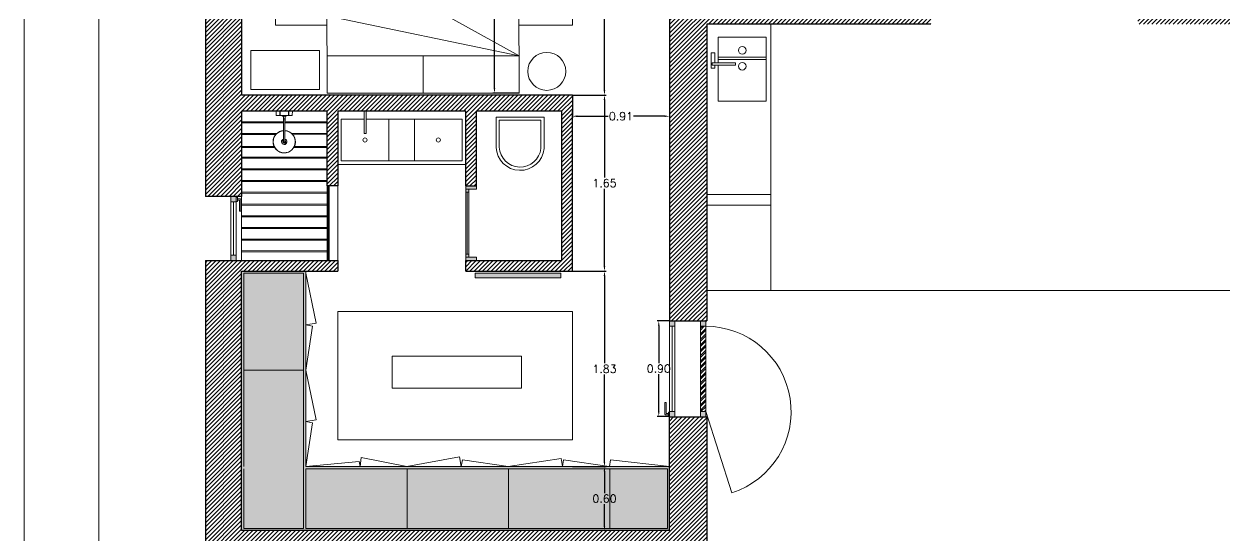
# Model space of a CAD drawing. Header units: millimetres. Extents: x 51 to 284, y 32 to 237.
# Drawn here: x 167.5 to 178.76, y 70.1 to 74.9 of the extents above; entities that cross this region are included whole.
import ezdxf

# ---------------------------------------------------------------- set-up
doc = ezdxf.new("R2010")
doc.units = ezdxf.units.MM
doc.linetypes.add('CENTER2', pattern=[1.125, 0.75, -0.125, 0.125, -0.125])
doc.linetypes.add('Continua', pattern=[0])
for name, color, linetype, lineweight in [('A_Nsc02', 5, 'Continuous', 9), ('A_Sec02', 2, 'Continuous', 20), ('detalle', 6, 'Continuous', 5), ('FUSTERIA', 2, 'Continuous', 15), ('MUR', 5, 'Continuous', 25), ('PROYECTADO', 1, 'Continuous', 18), ('somb. Muro', 251, 'Continuous', 15), ('sombreado', 253, 'Continuous', 13)]:
    doc.layers.add(name, color=color, linetype=linetype, lineweight=lineweight)
doc.layers.add('SS_VEGETACION', color=7, linetype='Continuous', true_color=0x8ba14f)
doc.styles.add('ROMANS', font='romans.shx')
doc.dimstyles.new('martacota1', dxfattribs={"dimscale": 0.3, "dimtxt": 0.15, "dimasz": 0.15, "dimexe": 0.05, "dimexo": 0, "dimgap": 0.05, "dimtad": 0, "dimtih": 1, "dimtoh": 1, "dimzin": 0, "dimdsep": 46, "dimtxsty": 'ROMANS', "dimcen": 0.05, "dimclrt": 7, "dimadec": 0, "dimazin": 0, "dimtfac": 0.1, "dimtix": 1, "dimtmove": 1, "dimatfit": 3, "dimfxl": 1, "dimtolj": 1, "dimtzin": 1, "dimarcsym": 0})
pattern_1 = [(45, (34.16921, 48.76775), (-0.01998107, 0.01998107), [])]

# ---------------------------------------------------------------- blocks, each defined once
blk = doc.blocks.new('GRIFO DUCHA')
for p, q in [((-0.075, 0.001), (-0.075, 0.039)), ((-0.074, 0.04), (-0.0417, 0.04)), ((-0.074, 0), (-0.0417, 0)), ((-0.0415, 0.0398), (-0.0415, 0.0002)), ((-0.0415, 0.039), (-0.04, 0.039)), ((-0.0415, 0.001), (-0.04, 0.001)), ((-0.04, 0), (-0.04, 0.04)), ((-0.04, 0.04), (-0.012, 0.04)), ((-0.04, 0), (0.04, 0)), ((-0.012, 0.04), (0.04, 0.04)), ((0.04, 0.04), (0.04, 0)), ((0.0415, 0.039), (0.04, 0.039)), ((0.0415, 0.001), (0.04, 0.001)), ((0.0415, 0.0002), (0.0415, 0.0398)), ((0.074, 0.04), (0.0417, 0.04)), ((0.074, 0), (0.0417, 0)), ((0.075, 0.039), (0.075, 0.001))]:
    blk.add_line(p, q)
for centre, radius, start, end in [((-0.074, 0.039), 0.001, 90, 180), ((-0.074, 0.001), 0.001, 180, 270), ((-0.0417, 0.0398), 0.0002, 0, 90), ((-0.0417, 0.0002), 0.0002, 270, 0), ((0.0417, 0.0398), 0.0002, 90, 180), ((0.0417, 0.0002), 0.0002, 180, 270), ((0.074, 0.039), 0.001, 0, 90), ((0.074, 0.001), 0.001, 270, 0)]:
    blk.add_arc(centre, radius, start, end)
blk = doc.blocks.new('SE2')
at = {"linetype": 'Continuous'}
for p, q in [((171, 778), (171, 764)), ((242, 778), (172, 778)), ((172, 763), (241, 763)), ((191, 763), (191, 691)), ((195, 691), (191, 691)), ((191, 691), (191, 684)), ((195, 707), (195, 666)), ((195, 666), (195, 347)), ((218, 666), (218, 707)), ((222, 691), (218, 691)), ((218, 347), (218, 666)), ((222, 691), (222, 763)), ((223, 725), (222, 725)), ((222, 684), (222, 691)), ((242, 764), (242, 778)), ((191, 315), (191, 310)), ((191, 303), (191, 310)), ((191, 303), (191, 299)), ((195, 347), (195, 307)), ((202, 295), (201, 295)), ((202, 295), (211, 295)), ((213, 295), (211, 295)), ((218, 307), (218, 347)), ((223, 310), (223, 315)), ((223, 303), (223, 310)), ((223, 299), (223, 303))]:
    blk.add_line(p, q, dxfattribs=at)
at = {"linetype": 'CENTER2'}
blk.add_line((227, 778), (187, 778), dxfattribs=at)
at = {"linetype": 'Continuous'}
for centre, radius, start, end in [((172, 778), 0.2, 90, 180), ((172, 764), 1, 180, 270), ((191, 691), 0.2, 90, 180), ((191, 684), 0.2, 180, 262.9118), ((207, 807), 125, 262.9118, 264.7213), ((207, 707), 11.5, 0, 180), ((207, 807), 125, 275.2787, 277.0882), ((222, 691), 0.2, 0, 90), ((222, 684), 0.2, 277.0882, 0), ((241, 764), 1, 270, 0), ((242, 778), 0.2, 0, 90), ((207, 307), 200, 93.2889, 0), ((207, 307), 198, 93.3315, 0), ((207, 307), 198, 93.3315, 0), ((207, 307), 200, 0, 86.7111), ((207, 307), 198, 0, 86.6685), ((207, 307), 198, 0, 86.6685), ((207, 307), 49.6, 103.398, 0), ((207, 307), 27.7, 114.5132, 0), ((207, 307), 18, 156.4435, 203.5565), ((207, 307), 18, 129.709, 156.4435), ((197, 312), 6.74, 149.0142, 158.6471), ((197, 302), 7.29, 201.7179, 210.6195), ((207, 307), 18, 203.5565, 336.4435), ((207, 307), 16.4, 134.6563, 167.9269), ((207, 307), 16.4, 192.0731, 347.9269), ((207, 307), 14.7, 141.4728, 0), ((207, 307), 13.5, 148.4137, 0), ((207, 307), 13.3, 149.8441, 244.4562), ((207, 307), 11.5, 180, 0), ((207, 307), 13.3, 295.5438, 30.1559), ((207, 307), 49.6, 0, 76.602), ((207, 307), 27.7, 0, 65.4868), ((207, 307), 18, 23.5565, 50.291), ((207, 307), 16.4, 12.0731, 45.3437), ((207, 307), 14.7, 0, 38.5272), ((207, 307), 13.5, 0, 31.5863), ((217, 311), 7.29, 21.7179, 30.6195), ((207, 307), 18, 336.4435, 23.5565), ((217, 302), 6.74, 329.0149, 338.6478)]:
    blk.add_arc(centre, radius, start, end, dxfattribs=at)
blk = doc.blocks.new('DUCHA')
blk.add_lwpolyline([(0.007, 0.266), (0.007, 0.287, 1), (-0.005, 0.287), (-0.005, 0.266), (-0.005, 0.099), (-0.005, 0.077, 1), (0.007, 0.077), (0.007, 0.099)], format="xyb", close=True)
at = {"xscale": -0.0005238808391526, "yscale": 0.0005238808391526, "zscale": 0.0005238808391526, "rotation": 180}
blk.add_blockref('SE2', (-0.108, 0.448), dxfattribs=at)
at = {"extrusion": (0, 0, -1), "zscale": -0.9999999999999994}
blk.add_blockref('GRIFO DUCHA', (0, 0), dxfattribs=at)
blk = doc.blocks.new('*D23')
at = {"layer": 'Defpoints', "color": 0, "transparency": 16777216}
for p in [(171.91, 76.254), (172.038, 76.254), (172.14, 74.254)]:
    blk.add_point(p, dxfattribs=at)
at = {"layer": 'SS_VEGETACION', "color": 0, "lineweight": -2, "transparency": 16777216}
for p, q in [((172.038, 76.254), (171.895, 76.254)), ((171.91, 76.209), (171.91, 75.306)), ((171.91, 74.299), (171.91, 75.201)), ((172.14, 74.254), (171.895, 74.254))]:
    blk.add_line(p, q, dxfattribs=at)
at = {"layer": 'SS_VEGETACION', "color": 0, "transparency": 16777216}
for points in [[(171.902, 76.209), (171.917, 76.209), (171.91, 76.254)], [(171.902, 74.299), (171.917, 74.299), (171.91, 74.254)]]:
    blk.add_solid(points, dxfattribs=at)
at = {"layer": 'SS_VEGETACION', "color": 7, "transparency": 16777216, "insert": (171.91, 75.254), "char_height": 0.075, "attachment_point": 5, "style": 'ROMANS'}
blk.add_mtext('\\A1;2.00', dxfattribs=at)
blk = doc.blocks.new('*D57')
at = {"layer": 'Defpoints', "color": 0, "transparency": 16777216}
for p in [(172.64, 77.152), (172.941, 77.152), (172.64, 74.235)]:
    blk.add_point(p, dxfattribs=at)
at = {"layer": 'SS_VEGETACION', "color": 0, "lineweight": -2, "transparency": 16777216}
for p, q in [((172.64, 77.152), (172.956, 77.152)), ((172.941, 77.107), (172.941, 75.746)), ((172.941, 74.28), (172.941, 75.641)), ((172.64, 74.235), (172.956, 74.235))]:
    blk.add_line(p, q, dxfattribs=at)
at = {"layer": 'SS_VEGETACION', "color": 0, "transparency": 16777216}
for points in [[(172.933, 77.107), (172.948, 77.107), (172.941, 77.152)], [(172.933, 74.28), (172.948, 74.28), (172.941, 74.235)]]:
    blk.add_solid(points, dxfattribs=at)
at = {"layer": 'SS_VEGETACION', "color": 7, "transparency": 16777216, "insert": (172.941, 75.693), "char_height": 0.075, "attachment_point": 5, "style": 'ROMANS'}
blk.add_mtext('\\A1;2.92', dxfattribs=at)
blk = doc.blocks.new('*D58')
at = {"layer": 'Defpoints', "color": 0, "transparency": 16777216}
for p in [(172.64, 74.235), (172.64, 72.585), (172.941, 72.585)]:
    blk.add_point(p, dxfattribs=at)
at = {"layer": 'SS_VEGETACION', "color": 0, "lineweight": -2, "transparency": 16777216}
for p, q in [((172.64, 74.235), (172.956, 74.235)), ((172.941, 74.19), (172.941, 73.462)), ((172.941, 72.63), (172.941, 73.357)), ((172.64, 72.585), (172.956, 72.585))]:
    blk.add_line(p, q, dxfattribs=at)
at = {"layer": 'SS_VEGETACION', "color": 0, "transparency": 16777216}
for points in [[(172.933, 74.19), (172.948, 74.19), (172.941, 74.235)], [(172.933, 72.63), (172.948, 72.63), (172.941, 72.585)]]:
    blk.add_solid(points, dxfattribs=at)
at = {"layer": 'SS_VEGETACION', "color": 7, "transparency": 16777216, "insert": (172.941, 73.41), "char_height": 0.075, "attachment_point": 5, "style": 'ROMANS'}
blk.add_mtext('\\A1;1.65', dxfattribs=at)
blk = doc.blocks.new('*D59')
at = {"layer": 'Defpoints', "color": 0, "transparency": 16777216}
for p in [(172.64, 74.235), (173.55, 74.235), (173.55, 74.037)]:
    blk.add_point(p, dxfattribs=at)
at = {"layer": 'SS_VEGETACION', "color": 0, "lineweight": -2, "transparency": 16777216}
for p, q in [((172.64, 74.235), (172.64, 74.022)), ((173.55, 74.235), (173.55, 74.022)), ((172.685, 74.037), (172.976, 74.037)), ((173.505, 74.037), (173.214, 74.037))]:
    blk.add_line(p, q, dxfattribs=at)
at = {"layer": 'SS_VEGETACION', "color": 0, "transparency": 16777216}
for points in [[(172.685, 74.045), (172.685, 74.03), (172.64, 74.037)], [(173.505, 74.045), (173.505, 74.03), (173.55, 74.037)]]:
    blk.add_solid(points, dxfattribs=at)
at = {"layer": 'SS_VEGETACION', "color": 7, "transparency": 16777216, "insert": (173.095, 74.037), "char_height": 0.075, "attachment_point": 5, "style": 'ROMANS'}
blk.add_mtext('\\A1;0.91', dxfattribs=at)
blk = doc.blocks.new('*D60')
at = {"layer": 'Defpoints', "color": 0, "transparency": 16777216}
for p in [(172.64, 72.585), (172.64, 70.752), (172.941, 70.752)]:
    blk.add_point(p, dxfattribs=at)
at = {"layer": 'SS_VEGETACION', "color": 0, "lineweight": -2, "transparency": 16777216}
for p, q in [((172.64, 72.585), (172.956, 72.585)), ((172.941, 72.54), (172.941, 71.721)), ((172.941, 70.797), (172.941, 71.616)), ((172.64, 70.752), (172.956, 70.752))]:
    blk.add_line(p, q, dxfattribs=at)
at = {"layer": 'SS_VEGETACION', "color": 0, "transparency": 16777216}
for points in [[(172.933, 72.54), (172.948, 72.54), (172.941, 72.585)], [(172.933, 70.797), (172.948, 70.797), (172.941, 70.752)]]:
    blk.add_solid(points, dxfattribs=at)
at = {"layer": 'SS_VEGETACION', "color": 7, "transparency": 16777216, "insert": (172.941, 71.668), "char_height": 0.075, "attachment_point": 5, "style": 'ROMANS'}
blk.add_mtext('\\A1;1.83', dxfattribs=at)
blk = doc.blocks.new('*D61')
at = {"layer": 'Defpoints', "color": 0, "transparency": 16777216}
for p in [(172.941, 70.752), (172.941, 70.152), (172.941, 70.152)]:
    blk.add_point(p, dxfattribs=at)
at = {"layer": 'SS_VEGETACION', "color": 0, "lineweight": -2, "transparency": 16777216}
for p, q in [((172.941, 70.752), (172.956, 70.752)), ((172.941, 70.707), (172.941, 70.504)), ((172.941, 70.197), (172.941, 70.399)), ((172.941, 70.152), (172.956, 70.152))]:
    blk.add_line(p, q, dxfattribs=at)
at = {"layer": 'SS_VEGETACION', "color": 0, "transparency": 16777216}
for points in [[(172.933, 70.707), (172.948, 70.707), (172.941, 70.752)], [(172.933, 70.197), (172.948, 70.197), (172.941, 70.152)]]:
    blk.add_solid(points, dxfattribs=at)
at = {"layer": 'SS_VEGETACION', "color": 7, "transparency": 16777216, "insert": (172.941, 70.452), "char_height": 0.075, "attachment_point": 5, "style": 'ROMANS'}
blk.add_mtext('\\A1;0.60', dxfattribs=at)
blk = doc.blocks.new('*D68')
at = {"layer": 'Defpoints', "color": 0, "transparency": 16777216}
for p in [(173.45, 72.118), (173.55, 72.118), (173.55, 71.223)]:
    blk.add_point(p, dxfattribs=at)
at = {"layer": 'SS_VEGETACION', "color": 0, "lineweight": -2, "transparency": 16777216}
for p, q in [((173.55, 72.118), (173.435, 72.118)), ((173.45, 72.073), (173.45, 71.723)), ((173.45, 71.268), (173.45, 71.618)), ((173.55, 71.223), (173.435, 71.223))]:
    blk.add_line(p, q, dxfattribs=at)
at = {"layer": 'SS_VEGETACION', "color": 0, "transparency": 16777216}
for points in [[(173.442, 72.073), (173.457, 72.073), (173.45, 72.118)], [(173.442, 71.268), (173.457, 71.268), (173.45, 71.223)]]:
    blk.add_solid(points, dxfattribs=at)
at = {"layer": 'SS_VEGETACION', "color": 7, "transparency": 16777216, "insert": (173.45, 71.671), "char_height": 0.075, "attachment_point": 5, "style": 'ROMANS'}
blk.add_mtext('\\A1;0.90', dxfattribs=at)

msp = doc.modelspace()

# ---------------------------------------------------------------- hatches: boundary and pattern name
at = {"layer": 'somb. Muro'}
h = msp.add_hatch(dxfattribs=at)
h.set_pattern_fill('ANSI31', color=256, scale=0.0089)
h.set_pattern_definition(pattern_1)
h.paths.add_polyline_path([(176, 81.502), (175.4, 81.502), (175.4, 81.152), (175.7, 81.152), (176, 81.152)])
h.paths.add_polyline_path([(179.58, 81.502), (177.94, 81.502), (177.94, 81.142), (179.58, 81.142)])
h.paths.add_polyline_path([(182.48, 81.503), (181.52, 81.502), (181.52, 81.152), (181.78, 81.152), (182.48, 81.152)])
h.paths.add_polyline_path([(186.099, 81.502), (183.38, 81.503), (183.38, 81.143), (184.2, 81.143), (184.2, 79.304), (182.48, 79.304), (182.48, 80.442), (182.38, 80.442), (182.38, 79.204), (184.95, 79.204), (184.95, 79.304), (184.3, 79.304), (184.3, 81.143), (185.75, 81.143), (185.75, 78.473), (186.1, 78.473)])
h.paths.add_polyline_path([(185.022, 75.252), (184.241, 75.252), (184.241, 74.902), (184.869, 74.902), (185.067, 74.691), (185.322, 74.929), (185.275, 74.98)])
h.paths.add_polyline_path([(182.301, 75.252), (181.52, 75.252), (181.52, 74.902), (182.301, 74.902)])
h.paths.add_polyline_path([(179.58, 75.252), (177.94, 75.252), (177.94, 74.992), (179.05, 74.992), (179.05, 74.902), (179.58, 74.902)])
h.paths.add_polyline_path([(179.05, 74.992), (177.94, 74.992), (177.94, 74.902), (179.05, 74.902)])
h.paths.add_polyline_path([(176, 75.252), (173.55, 75.252), (173.55, 72.118), (173.9, 72.118), (173.9, 72.652), (173.858, 72.652), (173.858, 74.992), (176, 74.992)])
h.paths.add_polyline_path([(176, 74.992), (173.858, 74.992), (173.858, 72.652), (173.9, 72.652), (173.9, 74.902), (176, 74.902)], flags=17)
h.paths.add_polyline_path([(169.54, 72.585), (170.44, 72.585), (170.44, 72.685), (169.2, 72.685), (169.2, 68.702), (170.645, 68.702), (170.645, 69.042), (169.54, 69.042), (169.54, 70.052), (171.445, 70.052), (171.445, 68.702), (172.045, 68.702), (172.045, 69.042), (171.545, 69.042), (171.545, 70.052), (173.55, 70.052), (173.55, 69.052), (172.845, 69.052), (172.845, 68.702), (173.9, 68.702), (173.9, 71.218), (173.55, 71.218), (173.55, 70.152), (169.54, 70.152)])
h.paths.add_polyline_path([(170.49, 77.152), (170.49, 77.502), (169.2, 77.502), (169.2, 76.142), (169.54, 76.142), (169.54, 77.152)])
h.paths.add_polyline_path([(171.99, 77.502), (171.99, 77.152), (173.549, 77.152), (173.55, 76.122), (173.65, 76.122), (173.65, 76.451), (174.085, 76.452), (174.085, 76.552), (174.049, 76.552), (173.65, 76.552), (173.65, 77.152), (173.948, 77.152), (173.947, 77.653), (173.6, 77.653), (173.6, 77.502)])
h.paths.add_polyline_path([(185.85, 77.573), (185.85, 76.504), (185.8, 76.504), (185.8, 77.573), (185.75, 77.573), (185.75, 76.504), (186.337, 75.875), (186.556, 76.079), (186.593, 76.113), (186.103, 76.639), (186.1, 77.573)])
h.paths.add_polyline_path([(173.96, 79.712), (173.6, 79.712), (173.6, 78.253), (173.948, 78.253), (173.948, 79.372), (174.955, 79.372), (174.955, 76.735), (174.955, 76.452), (175.055, 76.452), (175.055, 79.372), (175.7, 79.372), (175.7, 79.712), (175.6, 79.712)])
h = msp.add_hatch(dxfattribs=at)
h.set_pattern_fill('ANSI31', color=256, scale=0.0089)
h.set_pattern_definition(pattern_1)
h.paths.add_polyline_path([(169.54, 75.242), (169.2, 75.242), (169.2, 73.285), (169.54, 73.285), (169.54, 74.085), (170.34, 74.085), (170.34, 73.385), (170.44, 73.385), (170.44, 74.085), (171.64, 74.085), (171.64, 73.385), (171.74, 73.385), (171.74, 74.085), (172.54, 74.085), (172.54, 72.685), (171.64, 72.685), (171.64, 72.585), (172.64, 72.585), (172.64, 74.085), (172.64, 74.235), (169.54, 74.235)])
at = {"layer": 'sombreado', "transparency": 33554564}
h = msp.add_hatch(color=256, dxfattribs=at)
h.dxf.hatch_style = 1
h.paths.add_polyline_path([(169.49, 73.285), (169.44, 73.285), (169.44, 73.235), (169.49, 73.235)])
h.paths.add_polyline_path([(169.49, 72.735), (169.44, 72.735), (169.44, 72.685), (169.49, 72.685)])
h = msp.add_hatch(color=256, dxfattribs=at)
h.dxf.hatch_style = 1
h.paths.add_polyline_path([(171.74, 73.385), (171.64, 73.385), (171.64, 73.355), (171.74, 73.355)])
h.paths.add_polyline_path([(171.67, 73.355), (171.64, 73.355), (171.64, 73.325), (171.67, 73.325)])
h.paths.add_polyline_path([(171.67, 72.745), (171.64, 72.745), (171.64, 72.715), (171.67, 72.715)])
h.paths.add_polyline_path([(171.74, 72.715), (171.64, 72.715), (171.64, 72.685), (171.74, 72.685)])
h = msp.add_hatch(color=256, dxfattribs=at)
h.dxf.hatch_style = 1
h.paths.add_polyline_path([(170.36, 72.705), (170.34, 72.705), (170.34, 72.685), (170.36, 72.685)])
h = msp.add_hatch(color=256, dxfattribs=at)
h.dxf.hatch_style = 1
h.paths.add_polyline_path([(170.14, 72.585), (169.54, 72.585), (169.54, 70.152), (173.55, 70.152), (173.55, 70.752), (170.14, 70.752)])
at = {"layer": 'sombreado', "transparency": 33554526}
h = msp.add_hatch(color=256, dxfattribs=at)
h.dxf.hatch_style = 1
h.paths.add_polyline_path([(172.533, 72.567), (171.73, 72.567), (171.73, 72.522), (172.533, 72.522)])
at = {"layer": 'sombreado', "transparency": 33554564}
h = msp.add_hatch(color=256, dxfattribs=at)
h.dxf.hatch_style = 1
h.paths.add_polyline_path([(173.6, 71.268), (173.55, 71.268), (173.55, 71.218), (173.6, 71.218)])
h.paths.add_polyline_path([(173.6, 72.118), (173.55, 72.118), (173.55, 72.068), (173.6, 72.068)])
h.paths.add_polyline_path([(173.89, 72.118), (173.84, 72.118), (173.84, 72.068), (173.89, 72.068)])
h.paths.add_polyline_path([(173.89, 71.268), (173.84, 71.268), (173.84, 71.218), (173.89, 71.218)])
at = {"layer": 'sombreado'}
h = msp.add_hatch(dxfattribs=at)
h.set_pattern_fill('ANSI32', color=256, scale=0.0038)
h.set_pattern_definition([(45, (38.52921, 44.743876), (-0.02559373, 0.02559373), []), (45, (38.546274, 44.743876), (-0.02559373, 0.02559373), [])])
h.paths.add_polyline_path([(173.89, 72.068), (173.84, 72.068), (173.84, 71.268), (173.89, 71.268)])

# ---------------------------------------------------------------- linework, layer by layer
at = {"layer": 'A_Nsc02'}
for p, q in [((172.64, 74.235), (172.64, 74.085)), ((173.55, 74.085), (173.55, 72.685))]:
    msp.add_line(p, q, dxfattribs=at)
at = {"layer": 'A_Sec02'}
msp.add_lwpolyline([(173.55, 70.152), (173.55, 70.732)], dxfattribs=at)
at = {"layer": 'detalle'}
for p, q in [((170.574, 75.473), (172.14, 74.604)), ((172.14, 74.604), (170.339, 74.978)), ((172.14, 74.604), (170.34, 74.602)), ((171.24, 74.603), (171.24, 74.253)), ((174.007, 74.59), (174.457, 74.59)), ((174.007, 74.57), (174.457, 74.57)), ((169.54, 73.985), (169.933, 73.985)), ((169.54, 73.975), (169.933, 73.975)), ((169.945, 73.985), (170.34, 73.984)), ((169.945, 73.975), (170.34, 73.974)), ((171.955, 73.746), (171.955, 74)), ((172.345, 74), (171.955, 74)), ((172.345, 74), (172.345, 73.735)), ((169.868, 73.875), (169.538, 73.875)), ((169.858, 73.865), (169.548, 73.865)), ((170.34, 73.874), (170.01, 73.875)), ((170.34, 73.864), (170.02, 73.865)), ((169.539, 73.755), (169.843, 73.755)), ((169.543, 73.745), (169.848, 73.745)), ((170.029, 73.744), (170.34, 73.744)), ((170.034, 73.754), (170.34, 73.754)), ((169.539, 73.655), (170.339, 73.654)), ((169.539, 73.645), (170.339, 73.644)), ((169.539, 73.545), (170.339, 73.544)), ((169.539, 73.535), (170.339, 73.534)), ((169.539, 73.435), (170.339, 73.434)), ((169.539, 73.425), (170.339, 73.424)), ((169.539, 73.325), (170.339, 73.324)), ((169.539, 73.315), (170.339, 73.314)), ((170.34, 73.385), (170.34, 72.685)), ((170.35, 72.705), (170.35, 73.385)), ((170.36, 73.385), (170.36, 72.685)), ((170.44, 73.385), (170.44, 72.685)), ((171.655, 73.325), (171.655, 72.745)), ((169.465, 72.735), (169.465, 73.235)), ((169.539, 73.215), (170.339, 73.214)), ((169.539, 73.205), (170.339, 73.204)), ((169.538, 73.105), (170.339, 73.104)), ((169.538, 73.095), (170.339, 73.094)), ((169.538, 72.995), (170.338, 72.994)), ((169.538, 72.985), (170.338, 72.984)), ((169.538, 72.885), (170.338, 72.884)), ((169.538, 72.875), (170.338, 72.874)), ((169.538, 72.775), (170.338, 72.774)), ((169.538, 72.765), (170.338, 72.764)), ((170.34, 72.705), (170.36, 72.705)), ((169.56, 72.565), (170.12, 72.565)), ((170.12, 72.565), (170.12, 70.172)), ((170.14, 72.565), (170.239, 72.097)), ((170.14, 72.081), (170.239, 72.097)), ((170.14, 72.081), (170.204, 72.07)), ((170.14, 71.658), (170.204, 72.07)), ((173.575, 72.068), (173.575, 71.268)), ((170.14, 71.658), (170.239, 71.191)), ((173.89, 71.268), (174.134, 70.506)), ((170.14, 71.174), (170.239, 71.191)), ((170.14, 71.174), (170.204, 71.164)), ((170.14, 70.752), (170.204, 71.164)), ((170.65, 70.752), (170.661, 70.838)), ((171.088, 70.752), (170.661, 70.838)), ((171.088, 70.752), (171.583, 70.843)), ((171.598, 70.752), (171.583, 70.843)), ((171.598, 70.752), (171.609, 70.816)), ((172.037, 70.752), (171.609, 70.816)), ((172.037, 70.752), (172.534, 70.827)), ((172.547, 70.752), (172.534, 70.827)), ((172.547, 70.752), (172.557, 70.816)), ((172.985, 70.752), (172.557, 70.816)), ((172.987, 70.752), (172.998, 70.816)), ((173.55, 70.752), (172.998, 70.816)), ((170.14, 70.752), (170.642, 70.801)), ((173.53, 70.732), (170.14, 70.732)), ((170.65, 70.752), (170.642, 70.801)), ((173.53, 70.172), (173.53, 70.732)), ((170.12, 70.172), (169.56, 70.172)), ((173.53, 70.172), (170.14, 70.172))]:
    msp.add_line(p, q, dxfattribs=at)
for points in [[(170.339, 74.89), (169.856, 74.89), (169.856, 76.727), (172.64, 76.727), (172.64, 74.89), (172.139, 74.89)], [(173.974, 74.515), (173.974, 74.487), (173.941, 74.487), (173.941, 74.631), (173.974, 74.631), (173.974, 74.538)], [(170.707, 74.085), (170.707, 73.875), (170.688, 73.875), (170.688, 74.085)], [(169.56, 70.752), (169.56, 72.565)], [(169.56, 70.172), (169.56, 70.732)]]:
    msp.add_lwpolyline(points, dxfattribs=at)
for points in [[(173.951, 74.515), (173.951, 74.538), (174.168, 74.538), (174.168, 74.515)], [(170.44, 72.208), (172.64, 72.208), (172.64, 71.003), (170.44, 71.003)]]:
    msp.add_lwpolyline(points, close=True, dxfattribs=at)
at = {"layer": 'detalle', "lineweight": 5}
for points in [[(169.49, 73.237), (169.5, 73.237), (169.5, 73.277), (169.49, 73.277)], [(173.55, 71.263), (173.54, 71.263), (173.54, 71.223), (173.55, 71.223)]]:
    msp.add_lwpolyline(points, dxfattribs=at)
for points in [[(169.5, 73.263), (169.526, 73.263, -0.414214), (169.532, 73.257), (169.532, 73.147), (169.52, 73.147), (169.52, 73.251), (169.5, 73.251)], [(173.54, 71.237), (173.514, 71.237, -0.414214), (173.508, 71.243), (173.508, 71.353), (173.52, 71.353), (173.52, 71.249), (173.54, 71.249)]]:
    msp.add_lwpolyline(points, format="xyb", dxfattribs=at)
at = {"layer": 'detalle', "linetype": 'Continua'}
msp.add_lwpolyline([(179.3, 72.402), (174.5, 72.402)], dxfattribs=at)
at = {"layer": 'detalle'}
for centre, radius in [((174.232, 74.655), 0.036), ((174.232, 74.506), 0.036), ((170.696, 73.815), 0.0194), ((171.384, 73.815), 0.0194)]:
    msp.add_circle(centre, radius, dxfattribs=at)
for centre, radius, start, end in [((172.15, 73.756), 0.196, 182.9816, 353.9064), ((173.89, 71.268), 0.8, 287.7688, 90.0161)]:
    msp.add_arc(centre, radius, start, end, dxfattribs=at)
at = {"layer": 'FUSTERIA'}
for p, q in [((170.34, 74.252), (170.338, 76.152)), ((172.138, 76.154), (172.14, 74.254)), ((174.007, 74.78), (174.007, 74.538)), ((174.457, 74.78), (174.007, 74.78)), ((174.457, 74.78), (174.457, 74.18)), ((174.007, 74.515), (174.007, 74.18)), ((172.14, 74.254), (170.34, 74.252)), ((174.007, 74.18), (174.457, 74.18)), ((170.92, 74.011), (170.92, 73.619)), ((171.16, 74.011), (171.16, 73.619)), ((171.925, 73.745), (171.925, 74.03)), ((172.375, 74.03), (171.925, 74.03)), ((172.375, 74.03), (172.375, 73.734)), ((171.64, 73.585), (170.44, 73.585)), ((171.64, 73.385), (171.64, 72.685)), ((171.64, 73.307), (171.64, 73.367)), ((171.64, 73.355), (171.74, 73.355)), ((171.64, 73.325), (171.67, 73.325)), ((171.67, 72.715), (171.67, 73.355)), ((171.74, 73.355), (171.74, 73.385)), ((169.49, 73.235), (169.44, 73.235)), ((169.44, 72.735), (169.49, 72.735)), ((171.64, 72.745), (171.67, 72.745)), ((171.64, 72.715), (171.64, 72.745)), ((171.64, 72.715), (171.74, 72.715)), ((171.64, 72.685), (171.64, 72.715)), ((171.74, 72.685), (171.74, 72.715)), ((170.14, 72.585), (170.14, 70.752)), ((173.55, 71.218), (173.55, 72.118)), ((173.55, 72.068), (173.6, 72.068)), ((173.6, 71.218), (173.6, 72.118)), ((173.84, 71.218), (173.84, 72.118)), ((173.84, 72.068), (173.89, 72.068)), ((173.89, 71.218), (173.89, 72.118)), ((170.12, 71.658), (169.56, 71.658)), ((173.55, 71.268), (173.6, 71.268)), ((173.84, 71.268), (173.89, 71.268)), ((173.55, 70.752), (170.14, 70.752)), ((170.14, 70.732), (170.14, 70.172)), ((171.09, 70.732), (171.09, 70.172)), ((172.04, 70.732), (172.04, 70.172)), ((172.99, 70.732), (172.99, 70.172))]:
    msp.add_line(p, q, dxfattribs=at)
at = {"layer": 'FUSTERIA', "ltscale": 0.03}
for p, q in [((169.44, 73.285), (169.44, 72.685)), ((169.49, 73.285), (169.49, 72.685))]:
    msp.add_line(p, q, dxfattribs=at)
at = {"layer": 'FUSTERIA'}
for points in [[(169.625, 74.288), (170.271, 74.288), (170.271, 74.654), (169.625, 74.654)], [(171.73, 72.567), (172.533, 72.567), (172.533, 72.522), (171.73, 72.522)], [(170.951, 71.787), (172.162, 71.787), (172.162, 71.487), (170.951, 71.487)]]:
    msp.add_lwpolyline(points, close=True, dxfattribs=at)
msp.add_lwpolyline([(170.688, 74.011), (170.472, 74.011), (170.472, 73.619), (171.608, 73.619), (171.608, 74.011), (170.707, 74.011)], dxfattribs=at)
msp.add_circle((172.4, 74.458), 0.178, dxfattribs=at)
msp.add_arc((172.15, 73.756), 0.226, 182.7763, 354.3262, dxfattribs=at)
at = {"layer": 'MUR'}
for p, q in [((169.2, 75.242), (169.2, 73.285)), ((169.54, 75.242), (169.54, 74.235)), ((173.55, 75.252), (173.55, 72.118)), ((176, 74.902), (173.9, 74.902)), ((173.9, 74.902), (173.9, 72.118)), ((172.64, 74.235), (169.54, 74.235)), ((170.34, 74.085), (169.54, 74.085)), ((169.54, 74.085), (169.54, 73.285)), ((170.34, 73.385), (170.34, 74.085)), ((171.64, 74.085), (170.44, 74.085)), ((170.44, 74.085), (170.44, 73.385)), ((171.64, 73.385), (171.64, 74.085)), ((172.54, 74.085), (171.74, 74.085)), ((171.74, 73.385), (171.74, 74.085)), ((172.54, 72.685), (172.54, 74.085)), ((172.64, 72.585), (172.64, 74.085)), ((169.54, 73.285), (169.2, 73.285)), ((170.44, 73.385), (170.34, 73.385)), ((171.64, 73.385), (171.74, 73.385)), ((169.2, 72.685), (170.44, 72.685)), ((169.2, 72.685), (169.2, 68.702)), ((170.44, 72.685), (170.44, 72.585)), ((171.64, 72.685), (172.54, 72.685)), ((171.64, 72.585), (171.64, 72.685)), ((169.54, 72.585), (170.44, 72.585)), ((171.64, 72.585), (172.64, 72.585)), ((173.55, 72.118), (173.9, 72.118)), ((173.55, 71.218), (173.9, 71.218)), ((173.55, 70.152), (173.55, 71.218)), ((173.9, 71.218), (173.9, 68.702)), ((173.55, 70.152), (169.54, 70.152))]:
    msp.add_line(p, q, dxfattribs=at)
msp.add_lwpolyline([(169.54, 70.152), (169.54, 72.585)], dxfattribs=at)
at = {"layer": 'PROYECTADO'}
for p, q in [((174.5, 74.902), (174.5, 72.402)), ((173.9, 73.302), (174.5, 73.302)), ((173.9, 73.202), (174.5, 73.202)), ((173.9, 72.402), (174.5, 72.402))]:
    msp.add_line(p, q, dxfattribs=at)
at = {"layer": 'PROYECTADO', "ltscale": 0.03}
msp.add_line((169.54, 73.285), (169.54, 72.685), dxfattribs=at)
at = {"layer": 'PROYECTADO', "ltscale": 0.05}
msp.add_lwpolyline([(173.96, 83.202), (171.9, 83.202), (171.9, 79.202), (167.5, 79.202), (167.5, 67.002), (174.2, 67.002), (174.2, 62.202), (190.321, 62.202), (190.321, 63.902), (190.321, 68.036), (196.325, 73.635), (187.404, 83.202), (176, 83.202)], dxfattribs=at)
at = {"layer": 'PROYECTADO', "ltscale": 0.03}
msp.add_lwpolyline([(173.96, 82.502), (172.6, 82.502), (172.6, 78.502), (168.2, 78.502), (168.2, 67.702), (174.9, 67.702)], dxfattribs=at)

# ---------------------------------------------------------------- block references
at = {"layer": 'detalle', "extrusion": (0, 0, -1), "xscale": -1, "zscale": -1, "rotation": 180.0711997537394}
msp.add_blockref('DUCHA', (-169.94, 74.085), dxfattribs=at)

# ---------------------------------------------------------------- dimensions: what is measured, and where the dimension line sits
at = {"layer": 'SS_VEGETACION', "transparency": 33554620}
for base, p1, p2, picture, middle in [((172.941, 77.152), (172.64, 74.235), (172.64, 77.152), '*D57', (172.941, 75.693)), ((171.91, 76.254), (172.14, 74.254), (172.038, 76.254), '*D23', (171.91, 75.254)), ((172.941, 72.585), (172.64, 74.235), (172.64, 72.585), '*D58', (172.941, 73.41)), ((172.941, 70.752), (172.64, 72.585), (172.64, 70.752), '*D60', (172.941, 71.668)), ((173.4498, 72.1183), (173.55, 71.2228), (173.55, 72.1183), '*D68', (173.4498, 71.6705)), ((172.941, 70.152), (172.941, 70.752), (172.941, 70.152), '*D61', (172.941, 70.452))]:
    dim = msp.add_linear_dim(base=base, p1=p1, p2=p2, angle=90, dimstyle='martacota1', override={"dimtxt": 0.25}, dxfattribs=at)
    dim.commit()
    dim.dimension.update_dxf_attribs({"geometry": picture, "text_midpoint": middle})
dim = msp.add_linear_dim(base=(173.55, 74.037), p1=(172.64, 74.235), p2=(173.55, 74.235), dimstyle='martacota1', override={"dimtxt": 0.25}, dxfattribs=at)
dim.commit()
dim.dimension.update_dxf_attribs({"geometry": '*D59', "text_midpoint": (173.095, 74.037)})

doc.saveas('drawing.dxf')
